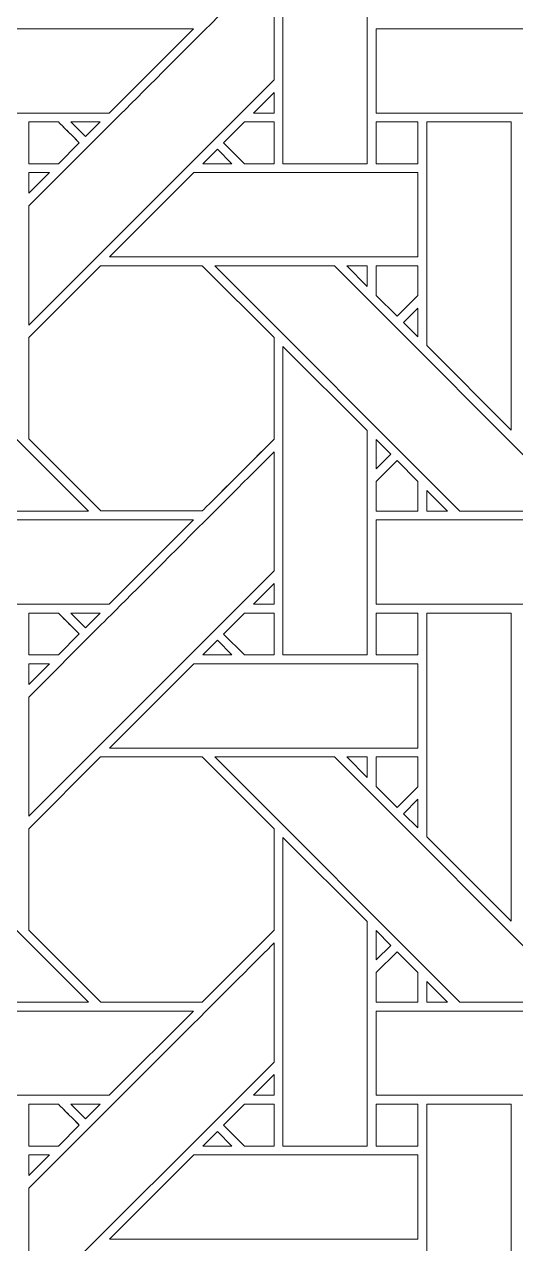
# Model space of a CAD drawing. Header units: inches. Extents: x 2.4 to 22.4, y -0.9 to 19.1.
# Drawn here: x 9.766 to 10.714, y 8.866 to 11.221 of the extents above; entities that cross this region are included whole.
import ezdxf

# ---------------------------------------------------------------- set-up
doc = ezdxf.new("R2010")
doc.units = ezdxf.units.IN
doc.header["$MEASUREMENT"] = 0
doc.layers.add('Design', color=7, linetype='Continuous', lineweight=0)

msp = doc.modelspace()

# ---------------------------------------------------------------- linework, layer by layer
at = {"layer": 'Design'}
for points, knots in [([(2.3829, 19.0948), (2.3829, 19.0948), (2.3829, -0.9052), (2.3829, -0.9052), (2.3829, -0.9052), (22.3829, -0.9052), (22.3829, -0.9052), (22.3829, -0.9052), (22.3829, 19.0948), (22.3829, 19.0948), (22.3829, 19.0948), (2.3829, 19.0948), (2.3829, 19.0948)], [0, 0, 0, 0, 1, 1, 1, 2, 2, 2, 3, 3, 3, 4, 4, 4, 4]), ([(3.3653, 18.1123), (3.3653, 18.1123), (3.3653, 0.0772), (3.3653, 0.0772), (3.3653, 0.0772), (21.4004, 0.0772), (21.4004, 0.0772), (21.4004, 0.0772), (21.4004, 18.1123), (21.4004, 18.1123), (21.4004, 18.1123), (3.3653, 18.1123), (3.3653, 18.1123)], [0, 0, 0, 0, 1, 1, 1, 2, 2, 2, 3, 3, 3, 4, 4, 4, 4]), ([(10.265, 10.9519), (10.265, 10.9519), (10.265, 11.5477), (10.265, 11.5477), (10.265, 11.5477), (10.4278, 11.3855), (10.4278, 11.3855), (10.4278, 11.3855), (10.4278, 10.9519), (10.4278, 10.9519), (10.4278, 10.9519), (10.265, 10.9519), (10.265, 10.9519)], [0, 0, 0, 0, 1, 1, 1, 2, 2, 2, 3, 3, 3, 4, 4, 4, 4]), ([(9.9097, 11.006), (9.9511, 11.0472), (10.1914, 11.2876), (10.2479, 11.3441), (10.2479, 11.3441), (10.2479, 11.1141), (10.2479, 11.1141), (10.2479, 11.1141), (9.7742, 10.6404), (9.7742, 10.6404), (9.7742, 10.6404), (9.7742, 10.8705), (9.7742, 10.8705), (9.7742, 10.8705), (9.9097, 11.006), (9.9097, 11.006)], [0, 0, 0, 0, 1, 1, 1, 2, 2, 2, 3, 3, 3, 4, 4, 4, 5, 5, 5, 5]), ([(9.4964, 11.0499), (9.4964, 11.0499), (9.4964, 11.2126), (9.4964, 11.2126), (9.4964, 11.2126), (10.0921, 11.2126), (10.0921, 11.2126), (10.0921, 11.2126), (9.9293, 11.0499), (9.9293, 11.0499), (9.9293, 11.0499), (9.4964, 11.0499), (9.4964, 11.0499)], [0, 0, 0, 0, 1, 1, 1, 2, 2, 2, 3, 3, 3, 4, 4, 4, 4]), ([(11.0408, 11.2126), (11.0408, 11.2126), (10.8781, 11.0499), (10.8781, 11.0499), (10.8781, 11.0499), (10.4451, 11.0499), (10.4451, 11.0499), (10.4451, 11.0499), (10.4451, 11.2126), (10.4451, 11.2126), (10.4451, 11.2126), (11.0408, 11.2126), (11.0408, 11.2126)], [0, 0, 0, 0, 1, 1, 1, 2, 2, 2, 3, 3, 3, 4, 4, 4, 4]), ([(10.2081, 11.0499), (10.2081, 11.0499), (10.2479, 11.0897), (10.2479, 11.0897), (10.2479, 11.0897), (10.2479, 11.0499), (10.2479, 11.0499), (10.2479, 11.0499), (10.2081, 11.0499), (10.2081, 11.0499)], [0, 0, 0, 0, 1, 1, 1, 2, 2, 2, 3, 3, 3, 3]), ([(9.8313, 11.0327), (9.8364, 11.0276), (9.8672, 10.9967), (9.8716, 10.9923), (9.8716, 10.9923), (9.8312, 10.9519), (9.8312, 10.9519), (9.8312, 10.9519), (9.7742, 10.9519), (9.7742, 10.9519), (9.7742, 10.9519), (9.7742, 11.0327), (9.7742, 11.0327), (9.7742, 11.0327), (9.8313, 11.0327), (9.8313, 11.0327)], [0, 0, 0, 0, 1, 1, 1, 2, 2, 2, 3, 3, 3, 4, 4, 4, 5, 5, 5, 5]), ([(9.8557, 11.0082), (9.8557, 11.0082), (9.8716, 10.9923), (9.8716, 10.9923), (9.8716, 10.9923), (9.8312, 10.9519), (9.8312, 10.9519), (9.8312, 10.9519), (9.7742, 10.9519), (9.7742, 10.9519), (9.7742, 10.9519), (9.7742, 11.0327), (9.7742, 11.0327), (9.7742, 11.0327), (9.8313, 11.0327), (9.8313, 11.0327), (9.8366, 11.0273), (9.8465, 11.0175), (9.8557, 11.0082)], [0, 0, 0, 0, 1, 1, 1, 2, 2, 2, 3, 3, 3, 4, 4, 4, 5, 5, 5, 6, 6, 6, 6]), ([(9.8556, 11.0326), (9.8556, 11.0326), (9.9121, 11.0326), (9.9121, 11.0326), (9.9121, 11.0326), (9.8838, 11.0045), (9.8838, 11.0045), (9.8838, 11.0045), (9.8556, 11.0326), (9.8556, 11.0326)], [0, 0, 0, 0, 1, 1, 1, 2, 2, 2, 3, 3, 3, 3]), ([(10.1907, 10.9519), (10.1907, 10.9519), (10.1504, 10.9923), (10.1504, 10.9923), (10.1504, 10.9923), (10.1908, 11.0327), (10.1908, 11.0327), (10.1908, 11.0327), (10.2479, 11.0327), (10.2479, 11.0327), (10.2479, 11.0327), (10.2479, 10.9519), (10.2479, 10.9519), (10.2479, 10.9519), (10.1907, 10.9519), (10.1907, 10.9519)], [0, 0, 0, 0, 1, 1, 1, 2, 2, 2, 3, 3, 3, 4, 4, 4, 5, 5, 5, 5]), ([(10.1504, 10.9923), (10.1504, 10.9923), (10.1908, 11.0327), (10.1908, 11.0327), (10.1908, 11.0327), (10.2479, 11.0327), (10.2479, 11.0327), (10.2479, 11.0327), (10.2479, 10.9519), (10.2479, 10.9519), (10.2479, 10.9519), (10.1907, 10.9519), (10.1907, 10.9519), (10.1907, 10.9519), (10.1504, 10.9923), (10.1504, 10.9923)], [0, 0, 0, 0, 1, 1, 1, 2, 2, 2, 3, 3, 3, 4, 4, 4, 5, 5, 5, 5]), ([(10.4451, 11.0327), (10.4451, 11.0327), (10.5253, 11.0327), (10.5253, 11.0327), (10.5253, 11.0327), (10.5253, 10.9519), (10.5253, 10.9519), (10.5253, 10.9519), (10.4451, 10.9519), (10.4451, 10.9519), (10.4451, 10.9519), (10.4451, 11.0327), (10.4451, 11.0327)], [0, 0, 0, 0, 1, 1, 1, 2, 2, 2, 3, 3, 3, 4, 4, 4, 4]), ([(10.5253, 11.0327), (10.5253, 11.0327), (10.5253, 10.9519), (10.5253, 10.9519), (10.5253, 10.9519), (10.4451, 10.9519), (10.4451, 10.9519), (10.4451, 10.9519), (10.4451, 11.0327), (10.4451, 11.0327), (10.4451, 11.0327), (10.5253, 11.0327), (10.5253, 11.0327)], [0, 0, 0, 0, 1, 1, 1, 2, 2, 2, 3, 3, 3, 4, 4, 4, 4]), ([(10.7058, 11.0326), (10.7058, 11.0326), (10.7058, 10.4375), (10.7058, 10.4375), (10.7058, 10.4375), (10.5429, 10.6005), (10.5429, 10.6005), (10.5429, 10.6005), (10.5429, 11.0326), (10.5429, 11.0326), (10.5429, 11.0326), (10.7058, 11.0326), (10.7058, 11.0326)], [0, 0, 0, 0, 1, 1, 1, 2, 2, 2, 3, 3, 3, 4, 4, 4, 4]), ([(10.1666, 10.9519), (10.1666, 10.9519), (10.11, 10.9519), (10.11, 10.9519), (10.11, 10.9519), (10.1383, 10.9801), (10.1383, 10.9801), (10.1383, 10.9801), (10.1666, 10.9519), (10.1666, 10.9519)], [0, 0, 0, 0, 1, 1, 1, 2, 2, 2, 3, 3, 3, 3]), ([(9.814, 10.9347), (9.814, 10.9347), (9.7742, 10.8949), (9.7742, 10.8949), (9.7742, 10.8949), (9.7742, 10.9347), (9.7742, 10.9347), (9.7742, 10.9347), (9.814, 10.9347), (9.814, 10.9347)], [0, 0, 0, 0, 1, 1, 1, 2, 2, 2, 3, 3, 3, 3]), ([(10.0929, 10.9347), (10.0929, 10.9347), (10.5253, 10.9347), (10.5253, 10.9347), (10.5253, 10.9347), (10.5253, 10.7719), (10.5253, 10.7719), (10.5253, 10.7719), (9.93, 10.7719), (9.93, 10.7719), (9.93, 10.7719), (10.0929, 10.9347), (10.0929, 10.9347)], [0, 0, 0, 0, 1, 1, 1, 2, 2, 2, 3, 3, 3, 4, 4, 4, 4]), ([(9.4156, 10.7548), (9.4156, 10.7548), (9.8892, 10.2811), (9.8892, 10.2811), (9.8892, 10.2811), (9.6582, 10.2811), (9.6582, 10.2811), (9.6582, 10.2811), (9.1846, 10.7548), (9.1846, 10.7548), (9.1846, 10.7548), (9.4156, 10.7548), (9.4156, 10.7548)], [0, 0, 0, 0, 1, 1, 1, 2, 2, 2, 3, 3, 3, 4, 4, 4, 4]), ([(9.9129, 10.7548), (9.9129, 10.7548), (10.1091, 10.7548), (10.1091, 10.7548), (10.1091, 10.7548), (10.2478, 10.6161), (10.2478, 10.6161), (10.2478, 10.6161), (10.2478, 10.4199), (10.2478, 10.4199), (10.23, 10.4019), (10.1181, 10.2902), (10.1091, 10.2812), (10.1091, 10.2812), (9.9134, 10.2812), (9.9134, 10.2812), (9.9134, 10.2812), (9.7742, 10.4204), (9.7742, 10.4204), (9.7742, 10.4204), (9.7742, 10.6161), (9.7742, 10.6161), (9.7742, 10.6161), (9.9129, 10.7548), (9.9129, 10.7548)], [0, 0, 0, 0, 1, 1, 1, 2, 2, 2, 3, 3, 3, 4, 4, 4, 5, 5, 5, 6, 6, 6, 7, 7, 7, 8, 8, 8, 8]), ([(9.7742, 10.6161), (9.7742, 10.6161), (9.9129, 10.7548), (9.9129, 10.7548), (9.9129, 10.7548), (10.1091, 10.7548), (10.1091, 10.7548), (10.1091, 10.7548), (10.2478, 10.6161), (10.2478, 10.6161), (10.2478, 10.6161), (10.2478, 10.4199), (10.2478, 10.4199), (10.23, 10.4018), (10.118, 10.2901), (10.1091, 10.2812), (10.1091, 10.2812), (9.9134, 10.2812), (9.9134, 10.2812), (9.9134, 10.2812), (9.7742, 10.4204), (9.7742, 10.4204), (9.7742, 10.4204), (9.7742, 10.6161), (9.7742, 10.6161)], [0, 0, 0, 0, 1, 1, 1, 2, 2, 2, 3, 3, 3, 4, 4, 4, 5, 5, 5, 6, 6, 6, 7, 7, 7, 8, 8, 8, 8]), ([(10.3643, 10.7548), (10.3643, 10.7548), (10.838, 10.2811), (10.838, 10.2811), (10.838, 10.2811), (10.6069, 10.2811), (10.6069, 10.2811), (10.6069, 10.2811), (10.1334, 10.7548), (10.1334, 10.7548), (10.1334, 10.7548), (10.3643, 10.7548), (10.3643, 10.7548)], [0, 0, 0, 0, 1, 1, 1, 2, 2, 2, 3, 3, 3, 4, 4, 4, 4]), ([(10.4279, 10.7548), (10.4279, 10.7548), (10.4279, 10.715), (10.4279, 10.715), (10.4279, 10.715), (10.3884, 10.7548), (10.3884, 10.7548), (10.3884, 10.7548), (10.4279, 10.7548), (10.4279, 10.7548)], [0, 0, 0, 0, 1, 1, 1, 2, 2, 2, 3, 3, 3, 3]), ([(10.5253, 10.7548), (10.5253, 10.7548), (10.5253, 10.6972), (10.5253, 10.6972), (10.5253, 10.6972), (10.4854, 10.6573), (10.4854, 10.6573), (10.4854, 10.6573), (10.445, 10.6976), (10.445, 10.6976), (10.445, 10.6976), (10.445, 10.7548), (10.445, 10.7548), (10.445, 10.7548), (10.5253, 10.7548), (10.5253, 10.7548)], [0, 0, 0, 0, 1, 1, 1, 2, 2, 2, 3, 3, 3, 4, 4, 4, 5, 5, 5, 5]), ([(10.4854, 10.6573), (10.4854, 10.6573), (10.445, 10.6976), (10.445, 10.6976), (10.445, 10.6976), (10.445, 10.7548), (10.445, 10.7548), (10.445, 10.7548), (10.5253, 10.7548), (10.5253, 10.7548), (10.5253, 10.7548), (10.5253, 10.6972), (10.5253, 10.6972), (10.5253, 10.6972), (10.4854, 10.6573), (10.4854, 10.6573)], [0, 0, 0, 0, 1, 1, 1, 2, 2, 2, 3, 3, 3, 4, 4, 4, 5, 5, 5, 5]), ([(10.5253, 10.6729), (10.5253, 10.6729), (10.5253, 10.6178), (10.5253, 10.6178), (10.5253, 10.6178), (10.4976, 10.6452), (10.4976, 10.6452), (10.4976, 10.6452), (10.5253, 10.6729), (10.5253, 10.6729)], [0, 0, 0, 0, 1, 1, 1, 2, 2, 2, 3, 3, 3, 3]), ([(10.4278, 10.0031), (10.4278, 10.0031), (10.265, 10.0031), (10.265, 10.0031), (10.265, 10.0031), (10.265, 10.599), (10.265, 10.599), (10.265, 10.599), (10.4278, 10.4368), (10.4278, 10.4368), (10.4278, 10.4368), (10.4278, 10.0031), (10.4278, 10.0031)], [0, 0, 0, 0, 1, 1, 1, 2, 2, 2, 3, 3, 3, 4, 4, 4, 4]), ([(10.4451, 10.3626), (10.4451, 10.3626), (10.4451, 10.4193), (10.4451, 10.4193), (10.4451, 10.4193), (10.4733, 10.3908), (10.4733, 10.3908), (10.4733, 10.3908), (10.4451, 10.3626), (10.4451, 10.3626)], [0, 0, 0, 0, 1, 1, 1, 2, 2, 2, 3, 3, 3, 3]), ([(9.9097, 10.0573), (9.9511, 10.0984), (10.1914, 10.3389), (10.2479, 10.3954), (10.2479, 10.3954), (10.2479, 10.1654), (10.2479, 10.1654), (10.2479, 10.1654), (9.7742, 9.6917), (9.7742, 9.6917), (9.7742, 9.6917), (9.7742, 9.9218), (9.7742, 9.9218), (9.7742, 9.9218), (9.9097, 10.0573), (9.9097, 10.0573)], [0, 0, 0, 0, 1, 1, 1, 2, 2, 2, 3, 3, 3, 4, 4, 4, 5, 5, 5, 5]), ([(10.4451, 10.2809), (10.4451, 10.2809), (10.4451, 10.3382), (10.4451, 10.3382), (10.4451, 10.3382), (10.4854, 10.3785), (10.4854, 10.3785), (10.4854, 10.3785), (10.5257, 10.3382), (10.5257, 10.3382), (10.5257, 10.3382), (10.5257, 10.2809), (10.5257, 10.2809), (10.5257, 10.2809), (10.4451, 10.2809), (10.4451, 10.2809)], [0, 0, 0, 0, 1, 1, 1, 2, 2, 2, 3, 3, 3, 4, 4, 4, 5, 5, 5, 5]), ([(10.4854, 10.3785), (10.4854, 10.3785), (10.5257, 10.3382), (10.5257, 10.3382), (10.5257, 10.3382), (10.5257, 10.2809), (10.5257, 10.2809), (10.5257, 10.2809), (10.4451, 10.2809), (10.4451, 10.2809), (10.4451, 10.2809), (10.4451, 10.3382), (10.4451, 10.3382), (10.4451, 10.3382), (10.4854, 10.3785), (10.4854, 10.3785)], [0, 0, 0, 0, 1, 1, 1, 2, 2, 2, 3, 3, 3, 4, 4, 4, 5, 5, 5, 5]), ([(10.543, 10.2811), (10.543, 10.2811), (10.543, 10.3209), (10.543, 10.3209), (10.543, 10.3209), (10.5827, 10.2811), (10.5827, 10.2811), (10.5827, 10.2811), (10.543, 10.2811), (10.543, 10.2811)], [0, 0, 0, 0, 1, 1, 1, 2, 2, 2, 3, 3, 3, 3]), ([(9.4964, 10.1012), (9.4964, 10.1012), (9.4964, 10.2639), (9.4964, 10.2639), (9.4964, 10.2639), (10.0921, 10.2639), (10.0921, 10.2639), (10.0921, 10.2639), (9.9293, 10.1012), (9.9293, 10.1012), (9.9293, 10.1012), (9.4964, 10.1012), (9.4964, 10.1012)], [0, 0, 0, 0, 1, 1, 1, 2, 2, 2, 3, 3, 3, 4, 4, 4, 4]), ([(10.4451, 10.1012), (10.4451, 10.1012), (10.4451, 10.2639), (10.4451, 10.2639), (10.4451, 10.2639), (11.0408, 10.2639), (11.0408, 10.2639), (11.0408, 10.2639), (10.8781, 10.1012), (10.8781, 10.1012), (10.8781, 10.1012), (10.4451, 10.1012), (10.4451, 10.1012)], [0, 0, 0, 0, 1, 1, 1, 2, 2, 2, 3, 3, 3, 4, 4, 4, 4]), ([(10.2081, 10.1012), (10.2081, 10.1012), (10.2479, 10.141), (10.2479, 10.141), (10.2479, 10.141), (10.2479, 10.1012), (10.2479, 10.1012), (10.2479, 10.1012), (10.2081, 10.1012), (10.2081, 10.1012)], [0, 0, 0, 0, 1, 1, 1, 2, 2, 2, 3, 3, 3, 3]), ([(9.8313, 10.0839), (9.8364, 10.0788), (9.8672, 10.048), (9.8716, 10.0436), (9.8716, 10.0436), (9.8312, 10.0032), (9.8312, 10.0032), (9.8312, 10.0032), (9.7742, 10.0032), (9.7742, 10.0032), (9.7742, 10.0032), (9.7742, 10.0839), (9.7742, 10.0839), (9.7742, 10.0839), (9.8313, 10.0839), (9.8313, 10.0839)], [0, 0, 0, 0, 1, 1, 1, 2, 2, 2, 3, 3, 3, 4, 4, 4, 5, 5, 5, 5]), ([(9.8559, 10.0593), (9.8559, 10.0593), (9.8716, 10.0436), (9.8716, 10.0436), (9.8716, 10.0436), (9.8312, 10.0032), (9.8312, 10.0032), (9.8312, 10.0032), (9.7742, 10.0032), (9.7742, 10.0032), (9.7742, 10.0032), (9.7742, 10.0839), (9.7742, 10.0839), (9.7742, 10.0839), (9.8313, 10.0839), (9.8313, 10.0839), (9.8366, 10.0786), (9.8466, 10.0686), (9.8559, 10.0593)], [0, 0, 0, 0, 1, 1, 1, 2, 2, 2, 3, 3, 3, 4, 4, 4, 5, 5, 5, 6, 6, 6, 6]), ([(9.8556, 10.0839), (9.8556, 10.0839), (9.9121, 10.0839), (9.9121, 10.0839), (9.9121, 10.0839), (9.8838, 10.0557), (9.8838, 10.0557), (9.8838, 10.0557), (9.8556, 10.0839), (9.8556, 10.0839)], [0, 0, 0, 0, 1, 1, 1, 2, 2, 2, 3, 3, 3, 3]), ([(10.1907, 10.0031), (10.1907, 10.0031), (10.1504, 10.0435), (10.1504, 10.0435), (10.1504, 10.0435), (10.1908, 10.084), (10.1908, 10.084), (10.1908, 10.084), (10.2479, 10.084), (10.2479, 10.084), (10.2479, 10.084), (10.2479, 10.0031), (10.2479, 10.0031), (10.2479, 10.0031), (10.1907, 10.0031), (10.1907, 10.0031)], [0, 0, 0, 0, 1, 1, 1, 2, 2, 2, 3, 3, 3, 4, 4, 4, 5, 5, 5, 5]), ([(10.1504, 10.0435), (10.1504, 10.0435), (10.1908, 10.084), (10.1908, 10.084), (10.1908, 10.084), (10.2479, 10.084), (10.2479, 10.084), (10.2479, 10.084), (10.2479, 10.0031), (10.2479, 10.0031), (10.2479, 10.0031), (10.1907, 10.0031), (10.1907, 10.0031), (10.1907, 10.0031), (10.1504, 10.0435), (10.1504, 10.0435)], [0, 0, 0, 0, 1, 1, 1, 2, 2, 2, 3, 3, 3, 4, 4, 4, 5, 5, 5, 5]), ([(10.4451, 10.0839), (10.4451, 10.0839), (10.5253, 10.0839), (10.5253, 10.0839), (10.5253, 10.0839), (10.5253, 10.0031), (10.5253, 10.0031), (10.5253, 10.0031), (10.4451, 10.0031), (10.4451, 10.0031), (10.4451, 10.0031), (10.4451, 10.0839), (10.4451, 10.0839)], [0, 0, 0, 0, 1, 1, 1, 2, 2, 2, 3, 3, 3, 4, 4, 4, 4]), ([(10.4451, 10.0839), (10.4451, 10.0839), (10.5253, 10.0839), (10.5253, 10.0839), (10.5253, 10.0839), (10.5253, 10.0031), (10.5253, 10.0031), (10.5253, 10.0031), (10.4451, 10.0031), (10.4451, 10.0031), (10.4451, 10.0031), (10.4451, 10.0839), (10.4451, 10.0839)], [0, 0, 0, 0, 1, 1, 1, 2, 2, 2, 3, 3, 3, 4, 4, 4, 4]), ([(10.7058, 10.0839), (10.7058, 10.0839), (10.7058, 9.4888), (10.7058, 9.4888), (10.7058, 9.4888), (10.5429, 9.6517), (10.5429, 9.6517), (10.5429, 9.6517), (10.5429, 10.0839), (10.5429, 10.0839), (10.5429, 10.0839), (10.7058, 10.0839), (10.7058, 10.0839)], [0, 0, 0, 0, 1, 1, 1, 2, 2, 2, 3, 3, 3, 4, 4, 4, 4]), ([(10.1666, 10.0031), (10.1666, 10.0031), (10.11, 10.0031), (10.11, 10.0031), (10.11, 10.0031), (10.1383, 10.0314), (10.1383, 10.0314), (10.1383, 10.0314), (10.1666, 10.0031), (10.1666, 10.0031)], [0, 0, 0, 0, 1, 1, 1, 2, 2, 2, 3, 3, 3, 3]), ([(9.814, 9.986), (9.814, 9.986), (9.7742, 9.9462), (9.7742, 9.9462), (9.7742, 9.9462), (9.7742, 9.986), (9.7742, 9.986), (9.7742, 9.986), (9.814, 9.986), (9.814, 9.986)], [0, 0, 0, 0, 1, 1, 1, 2, 2, 2, 3, 3, 3, 3]), ([(10.0929, 9.986), (10.0929, 9.986), (10.5253, 9.986), (10.5253, 9.986), (10.5253, 9.986), (10.5253, 9.8232), (10.5253, 9.8232), (10.5253, 9.8232), (9.93, 9.8232), (9.93, 9.8232), (9.93, 9.8232), (10.0929, 9.986), (10.0929, 9.986)], [0, 0, 0, 0, 1, 1, 1, 2, 2, 2, 3, 3, 3, 4, 4, 4, 4]), ([(9.4156, 9.8061), (9.4156, 9.8061), (9.8892, 9.3324), (9.8892, 9.3324), (9.8892, 9.3324), (9.6582, 9.3324), (9.6582, 9.3324), (9.6582, 9.3324), (9.1846, 9.8061), (9.1846, 9.8061), (9.1846, 9.8061), (9.4156, 9.8061), (9.4156, 9.8061)], [0, 0, 0, 0, 1, 1, 1, 2, 2, 2, 3, 3, 3, 4, 4, 4, 4]), ([(9.9129, 9.8061), (9.9129, 9.8061), (10.1091, 9.8061), (10.1091, 9.8061), (10.1091, 9.8061), (10.2478, 9.6673), (10.2478, 9.6673), (10.2478, 9.6673), (10.2478, 9.4711), (10.2478, 9.4711), (10.23, 9.4532), (10.1181, 9.3414), (10.1091, 9.3324), (10.1091, 9.3324), (9.9134, 9.3324), (9.9134, 9.3324), (9.9134, 9.3324), (9.7742, 9.4717), (9.7742, 9.4717), (9.7742, 9.4717), (9.7742, 9.6673), (9.7742, 9.6673), (9.7742, 9.6673), (9.9129, 9.8061), (9.9129, 9.8061)], [0, 0, 0, 0, 1, 1, 1, 2, 2, 2, 3, 3, 3, 4, 4, 4, 5, 5, 5, 6, 6, 6, 7, 7, 7, 8, 8, 8, 8]), ([(9.7742, 9.6673), (9.7742, 9.6673), (9.9129, 9.8061), (9.9129, 9.8061), (9.9129, 9.8061), (10.1091, 9.8061), (10.1091, 9.8061), (10.1091, 9.8061), (10.2478, 9.6673), (10.2478, 9.6673), (10.2478, 9.6673), (10.2478, 9.4711), (10.2478, 9.4711), (10.2301, 9.4533), (10.1182, 9.3415), (10.1091, 9.3324), (10.1091, 9.3324), (9.9134, 9.3324), (9.9134, 9.3324), (9.9134, 9.3324), (9.7742, 9.4717), (9.7742, 9.4717), (9.7742, 9.4717), (9.7742, 9.6673), (9.7742, 9.6673)], [0, 0, 0, 0, 1, 1, 1, 2, 2, 2, 3, 3, 3, 4, 4, 4, 5, 5, 5, 6, 6, 6, 7, 7, 7, 8, 8, 8, 8]), ([(10.3643, 9.8061), (10.3643, 9.8061), (10.838, 9.3324), (10.838, 9.3324), (10.838, 9.3324), (10.6069, 9.3324), (10.6069, 9.3324), (10.6069, 9.3324), (10.1334, 9.8061), (10.1334, 9.8061), (10.1334, 9.8061), (10.3643, 9.8061), (10.3643, 9.8061)], [0, 0, 0, 0, 1, 1, 1, 2, 2, 2, 3, 3, 3, 4, 4, 4, 4]), ([(10.4279, 9.8061), (10.4279, 9.8061), (10.4279, 9.7662), (10.4279, 9.7662), (10.4279, 9.7662), (10.3884, 9.8061), (10.3884, 9.8061), (10.3884, 9.8061), (10.4279, 9.8061), (10.4279, 9.8061)], [0, 0, 0, 0, 1, 1, 1, 2, 2, 2, 3, 3, 3, 3]), ([(10.5253, 9.8061), (10.5253, 9.8061), (10.5253, 9.7485), (10.5253, 9.7485), (10.5253, 9.7485), (10.4854, 9.7085), (10.4854, 9.7085), (10.4854, 9.7085), (10.445, 9.7489), (10.445, 9.7489), (10.445, 9.7489), (10.445, 9.8061), (10.445, 9.8061), (10.445, 9.8061), (10.5253, 9.8061), (10.5253, 9.8061)], [0, 0, 0, 0, 1, 1, 1, 2, 2, 2, 3, 3, 3, 4, 4, 4, 5, 5, 5, 5]), ([(10.4854, 9.7085), (10.4854, 9.7085), (10.445, 9.7489), (10.445, 9.7489), (10.445, 9.7489), (10.445, 9.8061), (10.445, 9.8061), (10.445, 9.8061), (10.5253, 9.8061), (10.5253, 9.8061), (10.5253, 9.8061), (10.5253, 9.7485), (10.5253, 9.7485), (10.5253, 9.7485), (10.4854, 9.7085), (10.4854, 9.7085)], [0, 0, 0, 0, 1, 1, 1, 2, 2, 2, 3, 3, 3, 4, 4, 4, 5, 5, 5, 5]), ([(10.5253, 9.7242), (10.5253, 9.7242), (10.5253, 9.6691), (10.5253, 9.6691), (10.5253, 9.6691), (10.4976, 9.6964), (10.4976, 9.6964), (10.4976, 9.6964), (10.5253, 9.7242), (10.5253, 9.7242)], [0, 0, 0, 0, 1, 1, 1, 2, 2, 2, 3, 3, 3, 3]), ([(10.4278, 9.0544), (10.4278, 9.0544), (10.265, 9.0544), (10.265, 9.0544), (10.265, 9.0544), (10.265, 9.6502), (10.265, 9.6502), (10.265, 9.6502), (10.4278, 9.4881), (10.4278, 9.4881), (10.4278, 9.4881), (10.4278, 9.0544), (10.4278, 9.0544)], [0, 0, 0, 0, 1, 1, 1, 2, 2, 2, 3, 3, 3, 4, 4, 4, 4]), ([(10.4451, 9.4138), (10.4451, 9.4138), (10.4451, 9.4706), (10.4451, 9.4706), (10.4451, 9.4706), (10.4733, 9.442), (10.4733, 9.442), (10.4733, 9.442), (10.4451, 9.4138), (10.4451, 9.4138)], [0, 0, 0, 0, 1, 1, 1, 2, 2, 2, 3, 3, 3, 3]), ([(9.9105, 9.1093), (9.9598, 9.1584), (10.1924, 9.3912), (10.2479, 9.4467), (10.2479, 9.4467), (10.2479, 9.2166), (10.2479, 9.2166), (10.2479, 9.2166), (9.7742, 8.743), (9.7742, 8.743), (9.7742, 8.743), (9.7742, 8.9731), (9.7742, 8.9731), (9.7742, 8.9731), (9.9105, 9.1093), (9.9105, 9.1093)], [0, 0, 0, 0, 1, 1, 1, 2, 2, 2, 3, 3, 3, 4, 4, 4, 5, 5, 5, 5]), ([(10.4451, 9.3322), (10.4451, 9.3322), (10.4451, 9.3895), (10.4451, 9.3895), (10.4451, 9.3895), (10.4854, 9.4298), (10.4854, 9.4298), (10.4854, 9.4298), (10.5257, 9.3895), (10.5257, 9.3895), (10.5257, 9.3895), (10.5257, 9.3322), (10.5257, 9.3322), (10.5257, 9.3322), (10.4451, 9.3322), (10.4451, 9.3322)], [0, 0, 0, 0, 1, 1, 1, 2, 2, 2, 3, 3, 3, 4, 4, 4, 5, 5, 5, 5]), ([(10.4854, 9.4298), (10.4854, 9.4298), (10.5257, 9.3895), (10.5257, 9.3895), (10.5257, 9.3895), (10.5257, 9.3322), (10.5257, 9.3322), (10.5257, 9.3322), (10.4451, 9.3322), (10.4451, 9.3322), (10.4451, 9.3322), (10.4451, 9.3895), (10.4451, 9.3895), (10.4451, 9.3895), (10.4854, 9.4298), (10.4854, 9.4298)], [0, 0, 0, 0, 1, 1, 1, 2, 2, 2, 3, 3, 3, 4, 4, 4, 5, 5, 5, 5]), ([(10.543, 9.3324), (10.543, 9.3324), (10.543, 9.3722), (10.543, 9.3722), (10.543, 9.3722), (10.5827, 9.3324), (10.5827, 9.3324), (10.5827, 9.3324), (10.543, 9.3324), (10.543, 9.3324)], [0, 0, 0, 0, 1, 1, 1, 2, 2, 2, 3, 3, 3, 3]), ([(9.4964, 9.1525), (9.4964, 9.1525), (9.4964, 9.3152), (9.4964, 9.3152), (9.4964, 9.3152), (10.0921, 9.3152), (10.0921, 9.3152), (10.0921, 9.3152), (9.9293, 9.1525), (9.9293, 9.1525), (9.9293, 9.1525), (9.4964, 9.1525), (9.4964, 9.1525)], [0, 0, 0, 0, 1, 1, 1, 2, 2, 2, 3, 3, 3, 4, 4, 4, 4]), ([(10.4451, 9.1525), (10.4451, 9.1525), (10.4451, 9.3152), (10.4451, 9.3152), (10.4451, 9.3152), (11.0408, 9.3152), (11.0408, 9.3152), (11.0408, 9.3152), (10.8781, 9.1525), (10.8781, 9.1525), (10.8781, 9.1525), (10.4451, 9.1525), (10.4451, 9.1525)], [0, 0, 0, 0, 1, 1, 1, 2, 2, 2, 3, 3, 3, 4, 4, 4, 4]), ([(10.2081, 9.1525), (10.2081, 9.1525), (10.2479, 9.1923), (10.2479, 9.1923), (10.2479, 9.1923), (10.2479, 9.1525), (10.2479, 9.1525), (10.2479, 9.1525), (10.2081, 9.1525), (10.2081, 9.1525)], [0, 0, 0, 0, 1, 1, 1, 2, 2, 2, 3, 3, 3, 3]), ([(9.8313, 9.1352), (9.8364, 9.1301), (9.8672, 9.0993), (9.8716, 9.0948), (9.8716, 9.0948), (9.8312, 9.0544), (9.8312, 9.0544), (9.8312, 9.0544), (9.7742, 9.0544), (9.7742, 9.0544), (9.7742, 9.0544), (9.7742, 9.1352), (9.7742, 9.1352), (9.7742, 9.1352), (9.8313, 9.1352), (9.8313, 9.1352)], [0, 0, 0, 0, 1, 1, 1, 2, 2, 2, 3, 3, 3, 4, 4, 4, 5, 5, 5, 5]), ([(9.8565, 9.11), (9.8565, 9.11), (9.8716, 9.0948), (9.8716, 9.0948), (9.8716, 9.0948), (9.8312, 9.0544), (9.8312, 9.0544), (9.8312, 9.0544), (9.7742, 9.0544), (9.7742, 9.0544), (9.7742, 9.0544), (9.7742, 9.1352), (9.7742, 9.1352), (9.7742, 9.1352), (9.8313, 9.1352), (9.8313, 9.1352), (9.8368, 9.1297), (9.847, 9.1195), (9.8565, 9.11)], [0, 0, 0, 0, 1, 1, 1, 2, 2, 2, 3, 3, 3, 4, 4, 4, 5, 5, 5, 6, 6, 6, 6]), ([(9.8556, 9.1352), (9.8556, 9.1352), (9.9121, 9.1352), (9.9121, 9.1352), (9.9121, 9.1352), (9.8838, 9.107), (9.8838, 9.107), (9.8838, 9.107), (9.8556, 9.1352), (9.8556, 9.1352)], [0, 0, 0, 0, 1, 1, 1, 2, 2, 2, 3, 3, 3, 3]), ([(10.1907, 9.0544), (10.1907, 9.0544), (10.1504, 9.0948), (10.1504, 9.0948), (10.1504, 9.0948), (10.1908, 9.1352), (10.1908, 9.1352), (10.1908, 9.1352), (10.2479, 9.1352), (10.2479, 9.1352), (10.2479, 9.1352), (10.2479, 9.0544), (10.2479, 9.0544), (10.2479, 9.0544), (10.1907, 9.0544), (10.1907, 9.0544)], [0, 0, 0, 0, 1, 1, 1, 2, 2, 2, 3, 3, 3, 4, 4, 4, 5, 5, 5, 5]), ([(10.1504, 9.0948), (10.1504, 9.0948), (10.1908, 9.1352), (10.1908, 9.1352), (10.1908, 9.1352), (10.2479, 9.1352), (10.2479, 9.1352), (10.2479, 9.1352), (10.2479, 9.0544), (10.2479, 9.0544), (10.2479, 9.0544), (10.1907, 9.0544), (10.1907, 9.0544), (10.1907, 9.0544), (10.1504, 9.0948), (10.1504, 9.0948)], [0, 0, 0, 0, 1, 1, 1, 2, 2, 2, 3, 3, 3, 4, 4, 4, 5, 5, 5, 5]), ([(10.4451, 9.1352), (10.4451, 9.1352), (10.5253, 9.1352), (10.5253, 9.1352), (10.5253, 9.1352), (10.5253, 9.0544), (10.5253, 9.0544), (10.5253, 9.0544), (10.4451, 9.0544), (10.4451, 9.0544), (10.4451, 9.0544), (10.4451, 9.1352), (10.4451, 9.1352)], [0, 0, 0, 0, 1, 1, 1, 2, 2, 2, 3, 3, 3, 4, 4, 4, 4]), ([(10.4451, 9.1352), (10.4451, 9.1352), (10.5253, 9.1352), (10.5253, 9.1352), (10.5253, 9.1352), (10.5253, 9.0544), (10.5253, 9.0544), (10.5253, 9.0544), (10.4451, 9.0544), (10.4451, 9.0544), (10.4451, 9.0544), (10.4451, 9.1352), (10.4451, 9.1352)], [0, 0, 0, 0, 1, 1, 1, 2, 2, 2, 3, 3, 3, 4, 4, 4, 4]), ([(10.7058, 9.1352), (10.7058, 9.1352), (10.7058, 8.5401), (10.7058, 8.5401), (10.7058, 8.5401), (10.5429, 8.703), (10.5429, 8.703), (10.5429, 8.703), (10.5429, 9.1352), (10.5429, 9.1352), (10.5429, 9.1352), (10.7058, 9.1352), (10.7058, 9.1352)], [0, 0, 0, 0, 1, 1, 1, 2, 2, 2, 3, 3, 3, 4, 4, 4, 4]), ([(10.1665, 9.0544), (10.1665, 9.0544), (10.1101, 9.0544), (10.1101, 9.0544), (10.1101, 9.0544), (10.1383, 9.0827), (10.1383, 9.0827), (10.1383, 9.0827), (10.1665, 9.0544), (10.1665, 9.0544)], [0, 0, 0, 0, 1, 1, 1, 2, 2, 2, 3, 3, 3, 3]), ([(9.814, 9.0373), (9.814, 9.0373), (9.7742, 8.9974), (9.7742, 8.9974), (9.7742, 8.9974), (9.7742, 9.0373), (9.7742, 9.0373), (9.7742, 9.0373), (9.814, 9.0373), (9.814, 9.0373)], [0, 0, 0, 0, 1, 1, 1, 2, 2, 2, 3, 3, 3, 3]), ([(10.0929, 9.0373), (10.0929, 9.0373), (10.5253, 9.0373), (10.5253, 9.0373), (10.5253, 9.0373), (10.5253, 8.8745), (10.5253, 8.8745), (10.5253, 8.8745), (9.9301, 8.8745), (9.9301, 8.8745), (9.9301, 8.8745), (10.0929, 9.0373), (10.0929, 9.0373)], [0, 0, 0, 0, 1, 1, 1, 2, 2, 2, 3, 3, 3, 4, 4, 4, 4])]:
    msp.add_open_spline(points, degree=3, knots=knots, dxfattribs=at)

doc.saveas('drawing.dxf')
